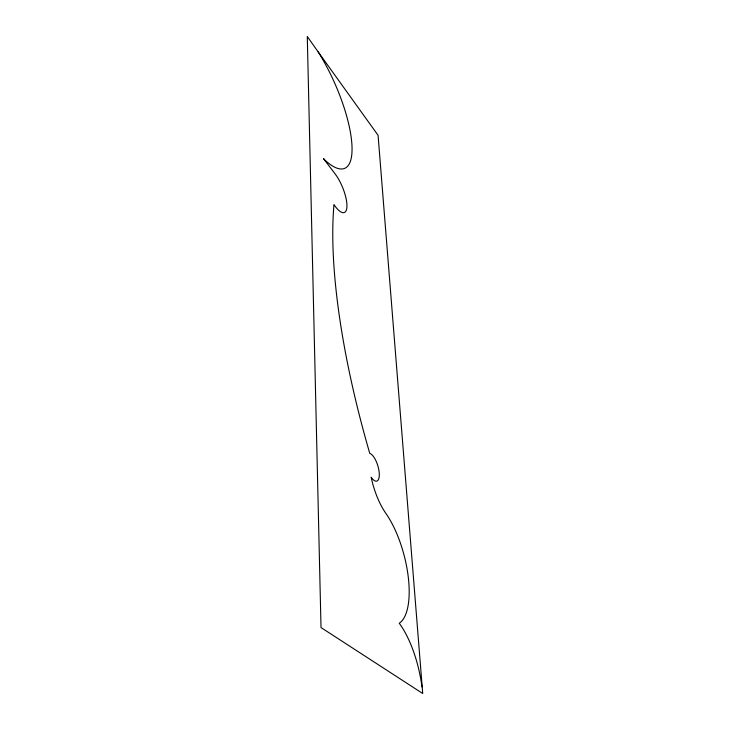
<?xml version="1.0" encoding="UTF-8"?>
<svg xmlns="http://www.w3.org/2000/svg" width="730" height="730" viewBox="0 0 730 730"><rect width="100%" height="100%" fill="white"/><g stroke="black" fill="none" stroke-linecap="round" stroke-linejoin="round"><path stroke-width="1.09" d="M318.189 51.93L378.076 135.296L422.716 693.5L321.017 627.563L307.284 36.5L318.189 51.93A82.171 25.322 66 0 1 351.878 144.111A82.171 25.322 66 0 1 325.37 160.49L323.499 158.638L334.824 173.512A24.099 7.884 67.6 0 1 346.951 206.38A24.099 7.884 67.6 0 1 333.975 204.646A335.225 95.082 72.3 0 0 369.763 453.357A14.536 5.475 73 0 1 379.272 473.414A14.536 5.475 73 0 1 371.141 477.164A42.979 15.741 73.3 0 0 385.778 513.245A65.235 25.194 75.2 0 1 408.207 576.536A65.235 25.194 75.2 0 1 399.237 623.237A69.131 26.709 77.8 0 1 421.986 686.921"/></g></svg>
